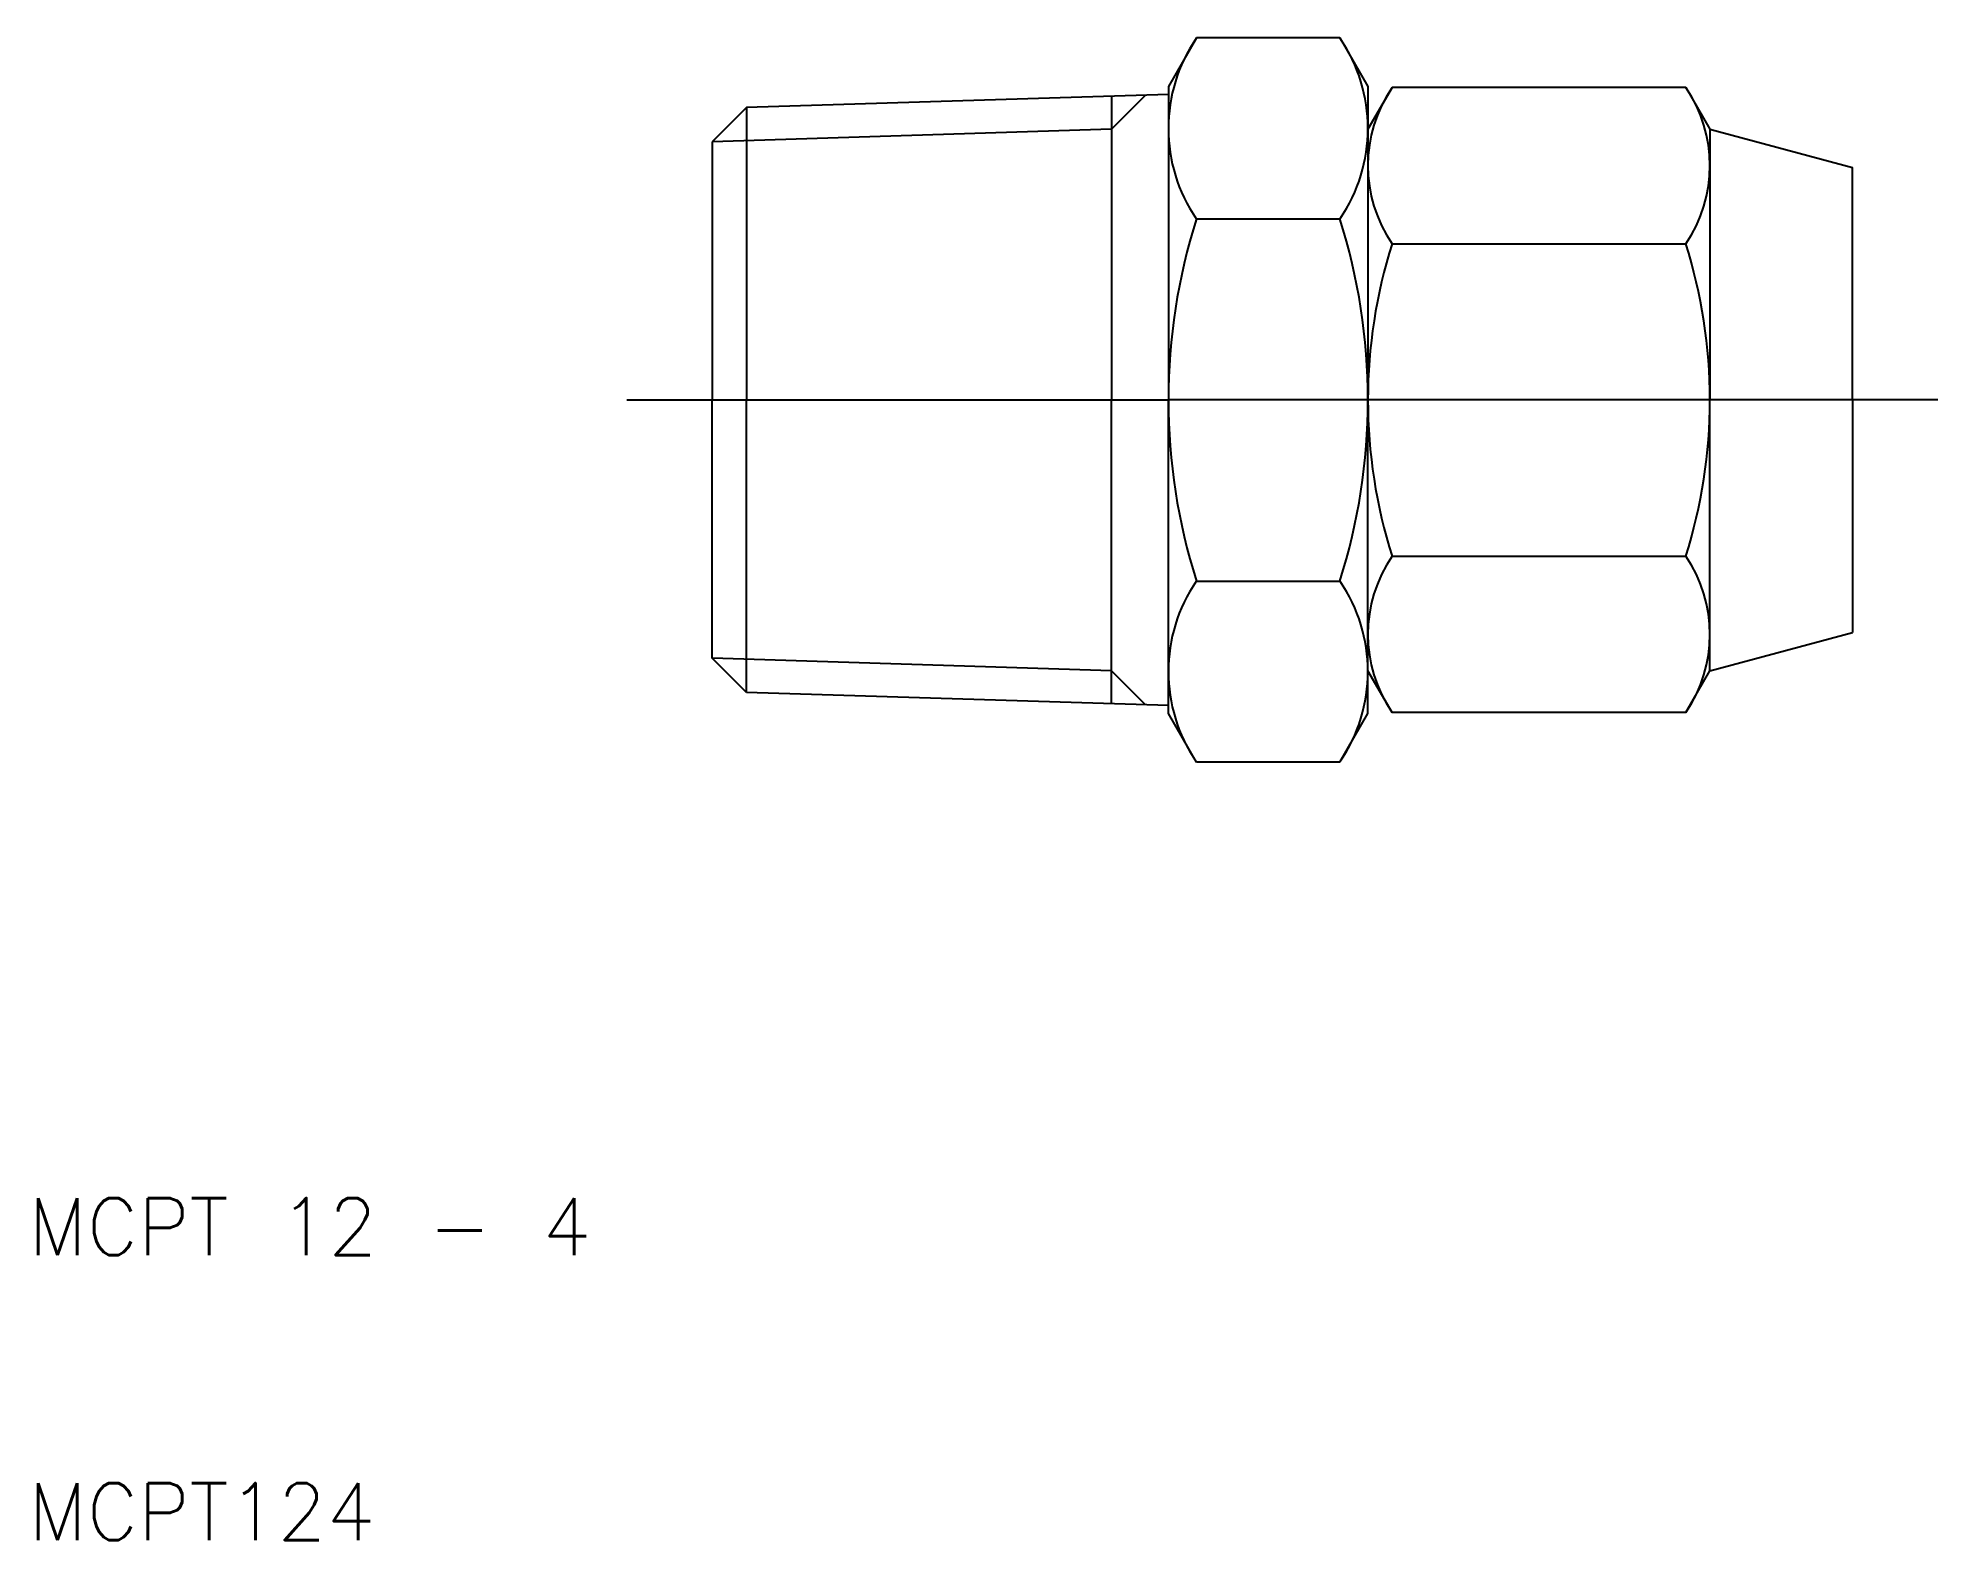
# Model space of a CAD drawing. Extents: x 10.3 to 77, y 10 to 62.7.
import ezdxf

# ---------------------------------------------------------------- set-up
doc = ezdxf.new("R2010")
doc.units = 0
doc.linetypes.add('CENTER', pattern=[50.8, 31.75, -6.35, 6.35, -6.35])
doc.layers.get('0').update_dxf_attribs({"linetype": 'CONTINUOUS'})
doc.layers.add('CENTER', color=1, linetype='CENTER')
doc.styles.get("Standard").update_dxf_attribs({"font": 'txt.shx'})

msp = doc.modelspace()

# ---------------------------------------------------------------- linework, layer by layer
for p, q in [((50.982, 62.702), (50, 61)), ((56.018, 62.702), (50.982, 62.702)), ((56.018, 62.702), (57, 61)), ((50, 60.722), (35.199, 60.26)), ((48, 60.66), (48, 50)), ((50, 61), (50, 50)), ((57, 61), (57, 50)), ((57.849, 60.97), (57, 59.5)), ((68.151, 60.97), (57.849, 60.97)), ((68.151, 60.97), (69, 59.5)), ((35.199, 60.26), (34, 59.06)), ((35.199, 60.26), (35.199, 50)), ((69, 59.5), (69, 50)), ((69, 59.5), (74, 58.16)), ((34, 59.06), (34, 50)), ((74, 50), (74, 58.16)), ((50.982, 56.351), (56.018, 56.351)), ((57.849, 55.485), (68.151, 55.485)), ((34, 40.94), (34, 50)), ((35.199, 39.74), (35.199, 50)), ((48, 39.34), (48, 50)), ((50, 39), (50, 50)), ((57, 39), (57, 50)), ((69, 40.5), (69, 50)), ((74, 50), (74, 41.84)), ((57.849, 44.515), (68.151, 44.515)), ((50.982, 43.649), (56.018, 43.649)), ((69, 40.5), (74, 41.84)), ((35.199, 39.74), (34, 40.94)), ((57.849, 39.03), (57, 40.5)), ((68.151, 39.03), (69, 40.5)), ((50, 39.278), (35.199, 39.74)), ((50.982, 37.298), (50, 39)), ((56.018, 37.298), (57, 39)), ((68.151, 39.03), (57.849, 39.03)), ((56.018, 37.298), (50.982, 37.298))]:
    msp.add_line(p, q)
at = {"color": 3}
for p, q in [((49.199, 60.697), (48, 59.498)), ((48, 59.498), (34, 59.06)), ((48, 40.502), (34, 40.94)), ((49.199, 39.303), (48, 40.502))]:
    msp.add_line(p, q, dxfattribs=at)
for centre, radius, start, end in [((55.623, 59.526), 5.623, 145.61575, 214.38425), ((51.377, 59.526), 5.623, 325.61575, 34.38425), ((61.856, 58.227), 4.856, 145.61575, 214.38425), ((64.144, 58.227), 4.856, 325.61575, 34.38425), ((71.018, 50), 21.018, 162.41205, 180), ((35.982, 50), 21.018, 0, 17.58795), ((75.151, 50), 18.151, 162.41205, 180), ((50.849, 50), 18.151, 0, 17.58795), ((71.018, 50), 21.018, 180, 197.58795), ((35.982, 50), 21.018, 342.41205, 0), ((75.151, 50), 18.151, 180, 197.58795), ((50.849, 50), 18.151, 342.41205, 0), ((61.856, 41.773), 4.856, 145.61575, 214.38425), ((64.144, 41.773), 4.856, 325.61575, 34.38425), ((55.623, 40.474), 5.623, 145.61575, 214.38425), ((51.377, 40.474), 5.623, 325.61575, 34.38425)]:
    msp.add_arc(centre, radius, start, end)
at = {"layer": 'CENTER'}
for p, q in [((31, 50), (50, 50)), ((57, 50), (50, 50)), ((77, 50), (57, 50))]:
    msp.add_line(p, q, dxfattribs=at)

# ---------------------------------------------------------------- texts
for s, p in [('MCPT 12 - 4', (10, 20)), ('MCPT124', (10, 10))]:
    msp.add_text(s, height=2).set_placement(p)

doc.saveas('drawing.dxf')
